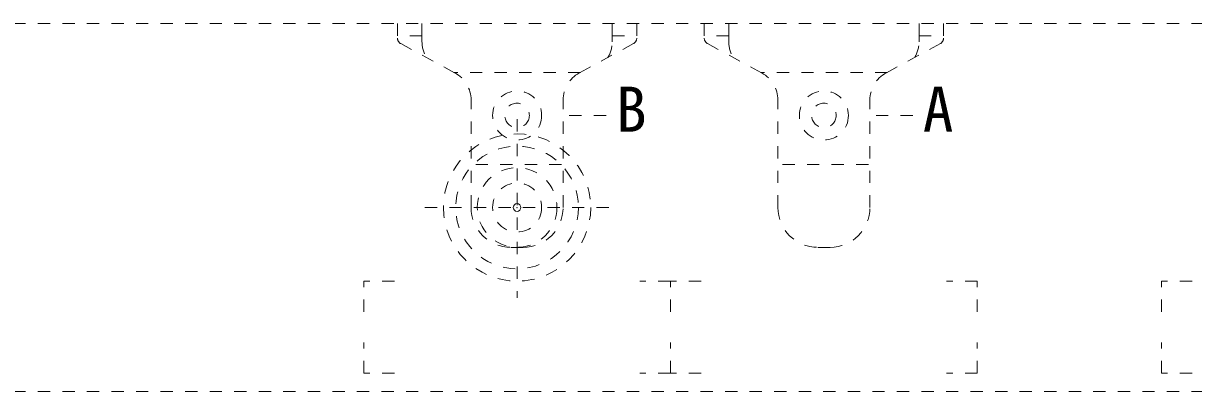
# Model space of a CAD drawing. Units: millimetres, scale not verified. Extents: x -62 to 63, y -117 to 117.
# Drawn here: x -22.56 to -13.03, y 73.15 to 76.15 of the extents above; entities that cross this region are included whole.
import ezdxf
from ezdxf.enums import TextEntityAlignment as Align

# ---------------------------------------------------------------- set-up
doc = ezdxf.new("R2010")
doc.units = ezdxf.units.MM
doc.header["$LTSCALE"] = 0.125
doc.header["$PDMODE"] = 32
doc.header["$PDSIZE"] = 0.0625
doc.linetypes.add('USER5', pattern=[1.4, 0.7, -0.7])
doc.layers.add('0-5_GAIKEI', color=1, linetype='Continuous', lineweight=18)
doc.styles.add('ＭＳ ゴシック', font='')
doc.styles.get('ＭＳ ゴシック').set_extended_font_data('MS Gothic')

msp = doc.modelspace()

# ---------------------------------------------------------------- linework, layer by layer
at = {"layer": '0-5_GAIKEI', "linetype": 'USER5'}
for p, q in [((-49.0434, 76.15), (-8.0334, 76.15)), ((-19.5134, 76.15), (-19.5134, 76.0298)), ((-19.5134, 76.15), (-19.5134, 76.0301)), ((-19.3134, 76.15), (-19.3134, 76.07)), ((-17.5634, 76.15), (-17.5634, 76.0298)), ((-17.0134, 76.15), (-17.0134, 76.0301)), ((-17.0134, 76.15), (-17.0134, 76.0301)), ((-16.8134, 76.15), (-16.8134, 76.07)), ((-15.2634, 76.07), (-15.2634, 76.15)), ((-15.0634, 76.15), (-15.0634, 76.0298)), ((-19.3134, 76.05), (-19.5134, 76.05)), ((-19.3134, 76), (-19.3134, 76.07)), ((-17.7634, 76.05), (-17.5634, 76.05)), ((-16.8134, 76.05), (-17.0134, 76.05)), ((-16.8134, 76), (-16.8134, 76.07)), ((-15.2634, 76), (-15.2634, 76.07)), ((-15.2634, 76.05), (-15.0634, 76.05)), ((-19.4872, 75.9858), (-19.0443, 75.7459)), ((-17.5896, 75.9858), (-18.0324, 75.7459)), ((-16.9872, 75.9858), (-16.5443, 75.7459)), ((-15.0896, 75.9858), (-15.5324, 75.7459)), ((-18.022, 75.75), (-19.0518, 75.75)), ((-15.522, 75.75), (-16.5518, 75.75)), ((-18.9134, 74.65), (-18.9134, 75.5261)), ((-18.1634, 74.65), (-18.1634, 75.5261)), ((-16.4134, 74.65), (-16.4134, 75.5261)), ((-15.6634, 74.65), (-15.6634, 75.5261)), ((-18.5384, 75.3691), (-18.5384, 73.9135)), ((-17.8134, 75.4), (-18.1134, 75.4)), ((-15.3134, 75.4), (-15.6134, 75.4)), ((-18.1759, 75), (-18.9009, 75)), ((-15.6759, 75), (-16.4009, 75)), ((-19.2906, 74.65), (-17.7681, 74.65)), ((-18.5884, 74.325), (-18.4884, 74.325)), ((-16.0884, 74.325), (-15.9884, 74.325)), ((-19.5384, 74.05), (-19.7884, 74.05)), ((-19.7884, 73.8), (-19.7884, 74.05)), ((-17.0384, 74.05), (-17.2884, 74.05)), ((-17.2884, 73.8), (-17.2884, 74.05)), ((-14.7884, 74.05), (-15.0384, 74.05)), ((-14.7884, 73.8), (-14.7884, 74.05)), ((-13.0384, 74.05), (-13.2884, 74.05)), ((-13.2884, 73.8), (-13.2884, 74.05)), ((-17.2884, 73.3), (-17.2884, 73.55)), ((-14.7884, 73.3), (-14.7884, 73.55)), ((-17.2884, 73.3), (-17.5384, 73.3)), ((-14.7884, 73.3), (-15.0384, 73.3)), ((-49.0434, 73.15), (-8.0334, 73.15))]:
    msp.add_line(p, q, dxfattribs=at)
for points in [[(-17.7634, 76), (-17.7634, 76.07), (-17.7634, 76.15)], [(-17.2884, 73.8), (-17.2884, 74.05), (-17.5384, 74.05)], [(-19.5384, 73.3), (-19.7884, 73.3), (-19.7884, 73.55)], [(-17.0384, 73.3), (-17.2884, 73.3), (-17.2884, 73.55)], [(-13.0384, 73.3), (-13.2884, 73.3), (-13.2884, 73.55)]]:
    msp.add_lwpolyline(points, dxfattribs=at)
for centre, radius in [((-18.5384, 75.4), 0.2), ((-16.0384, 75.4), 0.2), ((-18.5384, 75.4), 0.1), ((-16.0384, 75.4), 0.1), ((-18.5384, 74.65), 0.6), ((-18.5384, 74.65), 0.5), ((-18.5384, 74.65), 0.325), ((-18.5384, 74.65), 0.2)]:
    msp.add_circle(centre, radius, dxfattribs=at)
for centre, radius, start, end in [((-19.4634, 76.0298), 0.05, 180, 241.55707), ((-19.0634, 76), 0.25, 180, 210.57291), ((-18.0134, 76), 0.25, 329.42709, 0), ((-17.6134, 76.0298), 0.05, 298.44293, 0), ((-16.9634, 76.0298), 0.05, 180, 241.55707), ((-16.5634, 76), 0.25, 180, 210.57291), ((-15.5134, 76), 0.25, 329.42709, 0), ((-15.1134, 76.0298), 0.05, 298.44293, 0), ((-19.1634, 75.5261), 0.25, 0, 61.55707), ((-17.9134, 75.5261), 0.25, 118.44293, 180), ((-16.6634, 75.5261), 0.25, 0, 61.55707), ((-15.4134, 75.5261), 0.25, 118.44293, 180), ((-18.5884, 74.65), 0.325, 180, 270), ((-18.4884, 74.65), 0.325, 270, 0), ((-16.0884, 74.65), 0.325, 180, 270), ((-15.9884, 74.65), 0.325, 270, 0)]:
    msp.add_arc(centre, radius, start, end, dxfattribs=at)
at = {"layer": '0-5_GAIKEI'}
msp.add_point((-18.5384, 74.65), dxfattribs=at)

# ---------------------------------------------------------------- texts
at = {"layer": '0-5_GAIKEI', "color": 7, "style": 'ＭＳ ゴシック'}
for s, p in [('B', (-17.7325, 75.1577)), ('A', (-15.2325, 75.1577))]:
    msp.add_text(s, height=0.3666, dxfattribs=at).set_placement(p, align=Align.BOTTOM_LEFT)

doc.saveas('drawing.dxf')
